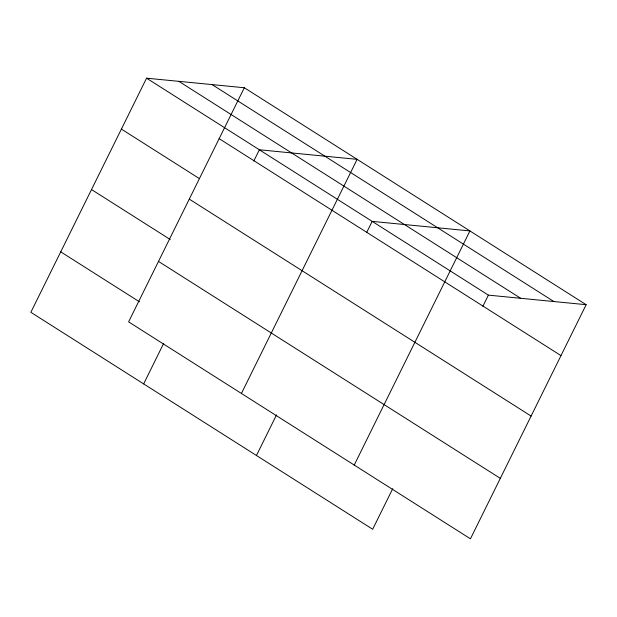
<?xml version="1.0" encoding="UTF-8"?>
<svg xmlns="http://www.w3.org/2000/svg" width="617" height="617" viewBox="0 0 617 617"><rect width="100%" height="100%" fill="white"/><g stroke="black" fill="none" stroke-linecap="round" stroke-linejoin="round"><path stroke-width="0.93" d="M244.324 87.745L128.614 321.866L470.439 538.818L586.15 304.698L244.324 87.745L146.561 78.182L30.85 312.302L372.676 529.255L392.736 488.664M143.653 383.897L163.713 343.307M253.818 160.998L259.364 149.777L357.127 159.34L241.417 393.461M256.456 455.493L276.516 414.902M366.621 232.586L372.167 221.372L469.93 230.928L354.22 465.056M482.841 306.356L488.386 295.134L586.15 304.698M212.063 84.591L553.889 301.543M178.822 81.336L520.648 298.289M146.561 78.182L488.386 295.134M219.158 138.655L560.984 355.608M121.395 129.092L199.306 178.544M189.28 199.114L531.106 416.066M91.517 189.558L170.238 239.519M158.492 261.407L500.318 478.36M60.728 251.844L139.45 301.806"/></g></svg>
